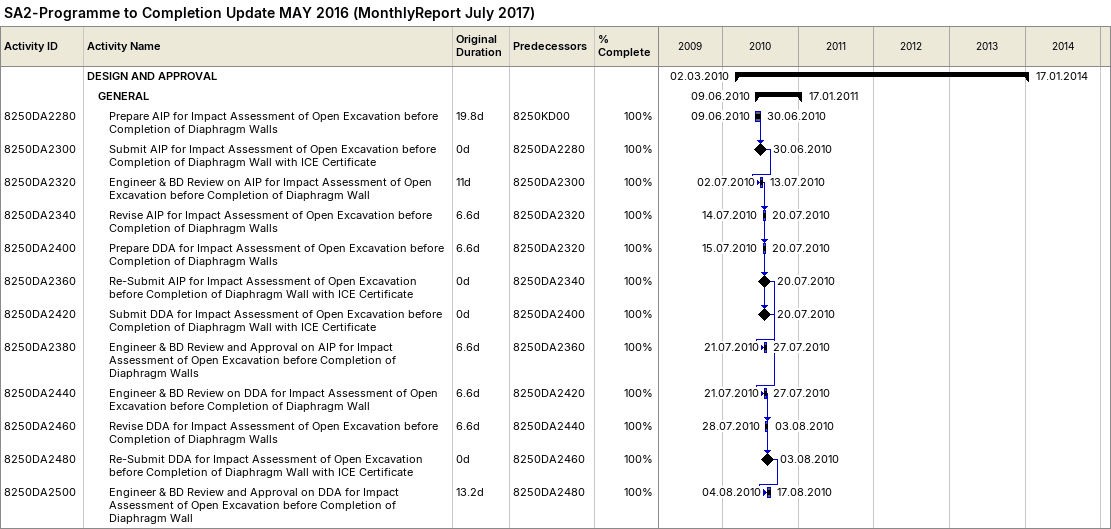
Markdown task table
SA2-Programme to Completion Update MAY 2016 (MonthlyReport July 2017)

| ID | Level | Task | Original duration | Start | Finish | Predecessors | % complete |
|---|---|---|---|---|---|---|---|
|  | 1 | **DESIGN AND APPROVAL** |  | 2010-03-02 | 2014-01-17 |  |  |
|  | 2 | **GENERAL** |  | 2010-06-09 | 2011-01-17 |  |  |
| 8250DA2280 | 3 | Prepare AIP for Impact Assessment of Open Excavation before Completion of Diaphragm Walls | 19.8d | 2010-06-09 | 2010-06-30 | 8250KD00 | 100 |
| 8250DA2300 | 3 | Submit AIP for Impact Assessment of Open Excavation before Completion of Diaphragm Wall with ICE Certificate | 0d | 2010-06-30 | 2010-06-30 | 8250DA2280 | 100 |
| 8250DA2320 | 3 | Engineer & BD Review on AIP for Impact Assessment of Open Excavation before Completion of Diaphragm Wall | 11d | 2010-07-02 | 2010-07-13 | 8250DA2300 | 100 |
| 8250DA2340 | 3 | Revise AIP for Impact Assessment of Open Excavation before Completion of Diaphragm Walls | 6.6d | 2010-07-14 | 2010-07-20 | 8250DA2320 | 100 |
| 8250DA2400 | 3 | Prepare DDA for Impact Assessment of Open Excavation before Completion of Diaphragm Walls | 6.6d | 2010-07-15 | 2010-07-20 | 8250DA2320 | 100 |
| 8250DA2360 | 3 | Re-Submit AIP for Impact Assessment of Open Excavation before Completion of Diaphragm Wall with ICE Certificate | 0d | 2010-07-20 | 2010-07-20 | 8250DA2340 | 100 |
| 8250DA2420 | 3 | Submit DDA for Impact Assessment of Open Excavation before Completion of Diaphragm Wall with ICE Certificate | 0d | 2010-07-20 | 2010-07-20 | 8250DA2400 | 100 |
| 8250DA2380 | 3 | Engineer & BD Review and Approval on AIP for Impact Assessment of Open Excavation before Completion of Diaphragm Walls | 6.6d | 2010-07-21 | 2010-07-27 | 8250DA2360 | 100 |
| 8250DA2440 | 3 | Engineer & BD Review on DDA for Impact Assessment of Open Excavation before Completion of Diaphragm Wall | 6.6d | 2010-07-21 | 2010-07-27 | 8250DA2420 | 100 |
| 8250DA2460 | 3 | Revise DDA for Impact Assessment of Open Excavation before Completion of Diaphragm Walls | 6.6d | 2010-07-28 | 2010-08-03 | 8250DA2440 | 100 |
| 8250DA2480 | 3 | Re-Submit DDA for Impact Assessment of Open Excavation before Completion of Diaphragm Wall with ICE Certificate | 0d | 2010-08-03 | 2010-08-03 | 8250DA2460 | 100 |
| 8250DA2500 | 3 | Engineer & BD Review and Approval on DDA for Impact Assessment of Open Excavation before Completion of Diaphragm Wall | 13.2d | 2010-08-04 | 2010-08-17 | 8250DA2480 | 100 |
